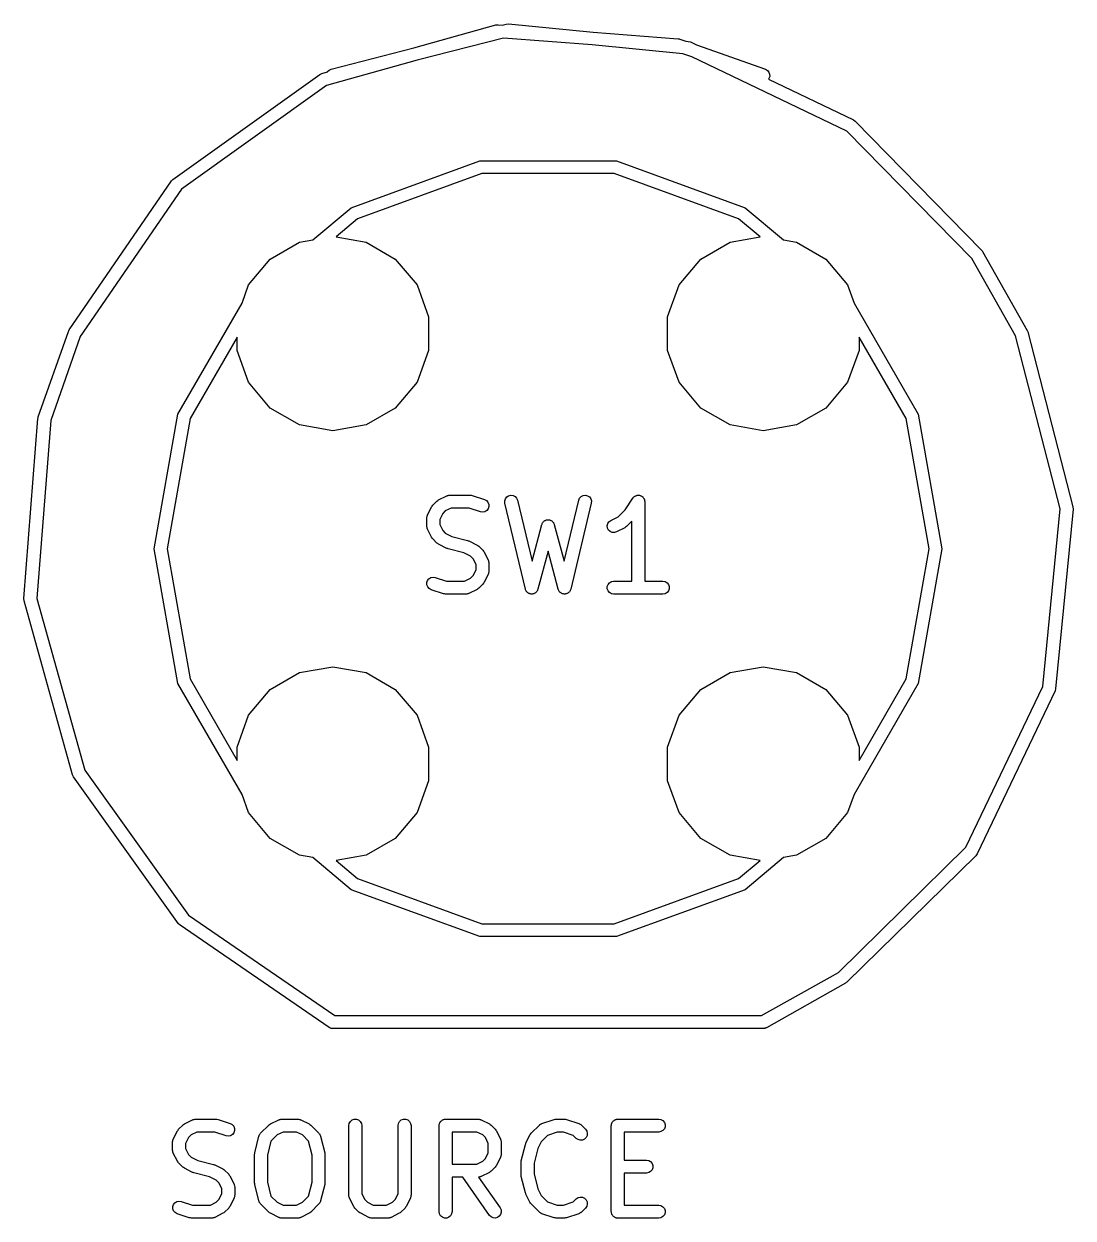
# Model space of a CAD drawing. Extents: x 59 to 126, y -132 to -24.
# Drawn here: x 61.91 to 74.1, y -65.78 to -51.9 of the extents above; entities that cross this region are included whole.
import ezdxf

# ---------------------------------------------------------------- set-up
doc = ezdxf.new("R2010")
doc.units = 0
doc.header["$MEASUREMENT"] = 0
doc.layers.add('BLACK', color=7, linetype='CONTINUOUS')

msp = doc.modelspace()

# ---------------------------------------------------------------- linework, layer by layer
at = {"layer": 'Black'}
for p, q in [((66.4406, -52.1803), (67.3949, -51.9146)), ((67.3949, -51.9146), (67.4209, -51.9121)), ((67.4209, -51.9121), (67.4677, -51.9157)), ((67.4677, -51.9157), (67.5132, -51.904)), ((67.5132, -51.904), (67.5391, -51.902)), ((67.5132, -51.904), (67.5132, -51.904)), ((67.5391, -51.902), (67.5391, -51.902)), ((67.5391, -51.902), (67.5391, -51.902)), ((67.5391, -51.902), (68.5251, -51.9979)), ((68.5251, -51.9979), (69.5128, -52.0747)), ((67.4809, -52.0672), (66.4795, -52.3252)), ((68.512, -52.1473), (67.4809, -52.0672)), ((69.5662, -52.2499), (68.512, -52.1473)), ((69.5128, -52.0747), (69.5223, -52.0771)), ((69.5223, -52.0771), (69.5319, -52.0787)), ((69.5319, -52.0787), (69.5989, -52.1024)), ((69.5989, -52.1024), (69.6275, -52.1051)), ((69.6275, -52.1051), (69.6526, -52.1121)), ((69.6526, -52.1121), (69.7259, -52.1472)), ((69.7259, -52.1472), (70.525, -52.4293)), ((65.4813, -52.4274), (66.4406, -52.1803)), ((69.6685, -52.286), (69.5662, -52.2499)), ((71.4689, -53.1469), (69.6685, -52.286)), ((66.4795, -52.3252), (65.4266, -52.6183)), ((65.439, -52.4564), (65.4576, -52.4381)), ((65.4576, -52.4381), (65.4813, -52.4274)), ((70.525, -52.4293), (70.5476, -52.4421)), ((70.5476, -52.4421), (70.5646, -52.4619)), ((63.6431, -53.7086), (65.3501, -52.4885)), ((65.3501, -52.4885), (65.3736, -52.4773)), ((65.3736, -52.4773), (65.4375, -52.4595)), ((65.4375, -52.4595), (65.439, -52.4564)), ((70.5653, -52.5369), (70.5584, -52.5453)), ((70.5584, -52.5453), (71.5455, -53.0173)), ((70.5646, -52.4619), (70.5737, -52.4863)), ((70.574, -52.5123), (70.5653, -52.5369)), ((70.5737, -52.4863), (70.574, -52.5123)), ((65.4266, -52.6183), (63.7411, -53.823)), ((71.5455, -53.0173), (71.5455, -53.0173)), ((71.5455, -53.0173), (71.5667, -53.0324)), ((71.5667, -53.0324), (73.0359, -54.5304)), ((72.9219, -54.6284), (71.4689, -53.1469)), ((65.7125, -54.0379), (67.2056, -53.4945)), ((67.2056, -53.4945), (68.7944, -53.4945)), ((68.7944, -53.4945), (70.2875, -54.0379)), ((67.2316, -53.6422), (65.7875, -54.1678)), ((68.7684, -53.6422), (67.2316, -53.6422)), ((70.2125, -54.1678), (68.7684, -53.6422)), ((62.4381, -55.4576), (63.6249, -53.7272)), ((63.7411, -53.823), (62.5674, -55.5343)), ((63.6249, -53.7272), (63.6431, -53.7086)), ((63.6431, -53.7086), (63.6431, -53.7086)), ((65.2669, -54.4118), (65.7125, -54.0379)), ((70.2875, -54.0379), (70.7331, -54.4118)), ((65.7875, -54.1678), (65.5378, -54.3774)), ((70.4622, -54.3774), (70.2125, -54.1678)), ((65.5378, -54.3774), (65.8862, -54.4388)), ((70.1138, -54.4388), (70.4622, -54.3774)), ((64.7741, -54.6349), (65.1138, -54.4388)), ((65.1138, -54.4388), (65.2669, -54.4118)), ((65.8862, -54.4388), (66.2259, -54.6349)), ((69.7741, -54.6349), (70.1138, -54.4388)), ((70.7331, -54.4118), (70.8862, -54.4388)), ((70.8862, -54.4388), (71.2259, -54.6349)), ((64.522, -54.9354), (64.7741, -54.6349)), ((66.2259, -54.6349), (66.478, -54.9354)), ((69.522, -54.9354), (69.7741, -54.6349)), ((71.2259, -54.6349), (71.478, -54.9354)), ((73.4298, -55.5283), (72.9219, -54.6284)), ((73.0359, -54.5304), (73.0414, -54.5385)), ((73.0414, -54.5385), (73.0476, -54.546)), ((73.0476, -54.546), (73.5653, -55.4631)), ((64.4455, -55.1457), (64.522, -54.9354)), ((66.478, -54.9354), (66.6121, -55.3039)), ((69.3879, -55.3039), (69.522, -54.9354)), ((71.478, -54.9354), (71.5545, -55.1457)), ((63.7009, -56.4353), (64.4455, -55.1457)), ((71.5545, -55.1457), (72.2991, -56.4353)), ((66.6121, -55.3039), (66.6121, -55.6961)), ((69.3879, -55.6961), (69.3879, -55.3039)), ((62.0787, -56.4681), (62.4293, -55.475)), ((62.4293, -55.475), (62.4341, -55.4665)), ((62.4341, -55.4665), (62.4381, -55.4576)), ((73.5653, -55.4631), (73.5686, -55.4724)), ((73.5686, -55.4724), (73.5726, -55.4813)), ((73.5726, -55.4813), (74.096, -57.5132)), ((62.5674, -55.5343), (62.2234, -56.5087)), ((64.3879, -55.5409), (63.8419, -56.4866)), ((64.3879, -55.6961), (64.3879, -55.5409)), ((71.6121, -55.5409), (71.6121, -55.6961)), ((72.1581, -56.4866), (71.6121, -55.5409)), ((73.9474, -57.5378), (73.4298, -55.5283)), ((64.522, -56.0646), (64.3879, -55.6961)), ((66.6121, -55.6961), (66.478, -56.0646)), ((69.522, -56.0646), (69.3879, -55.6961)), ((71.6121, -55.6961), (71.478, -56.0646)), ((64.7741, -56.3651), (64.522, -56.0646)), ((66.478, -56.0646), (66.2259, -56.3651)), ((69.7741, -56.3651), (69.522, -56.0646)), ((71.478, -56.0646), (71.2259, -56.3651)), ((62.0771, -56.4777), (62.0787, -56.4681)), ((63.425, -58), (63.7009, -56.4353)), ((65.1138, -56.5612), (64.7741, -56.3651)), ((66.2259, -56.3651), (65.8862, -56.5612)), ((70.1138, -56.5612), (69.7741, -56.3651)), ((71.2259, -56.3651), (70.8862, -56.5612)), ((72.2991, -56.4353), (72.575, -58)), ((61.9121, -58.5791), (62.0747, -56.4872)), ((62.2234, -56.5087), (62.0627, -58.5776)), ((62.0747, -56.4872), (62.0771, -56.4777)), ((63.8419, -56.4866), (63.575, -58)), ((65.5, -56.6293), (65.1138, -56.5612)), ((65.8862, -56.5612), (65.5, -56.6293)), ((70.5, -56.6293), (70.1138, -56.5612)), ((70.8862, -56.5612), (70.5, -56.6293)), ((72.425, -58), (72.1581, -56.4866)), ((66.7089, -57.447), (66.7187, -57.4401)), ((66.7187, -57.4401), (66.7284, -57.4329)), ((66.7284, -57.4329), (66.8236, -57.3853)), ((66.8236, -57.3853), (66.8277, -57.3841)), ((66.8277, -57.3841), (66.8315, -57.3819)), ((66.8315, -57.3819), (66.8401, -57.3804)), ((66.8401, -57.3804), (66.8486, -57.3779)), ((66.8486, -57.3779), (66.8529, -57.3781)), ((66.8529, -57.3781), (66.8571, -57.3774)), ((66.8571, -57.3774), (67.0952, -57.3774)), ((67.0952, -57.3774), (67.1071, -57.3795)), ((67.1071, -57.3795), (67.119, -57.3812)), ((67.119, -57.3812), (67.2618, -57.4288)), ((67.2618, -57.4288), (67.2847, -57.4413)), ((67.2847, -57.4413), (67.302, -57.4607)), ((67.4969, -57.4437), (67.5044, -57.4188)), ((67.4985, -57.4698), (67.4969, -57.4437)), ((67.5044, -57.4188), (67.5199, -57.3979)), ((67.5199, -57.3979), (67.5417, -57.3835)), ((67.5417, -57.3835), (67.567, -57.3775)), ((67.567, -57.3775), (67.5929, -57.3805)), ((67.5929, -57.3805), (67.6162, -57.3922)), ((67.6162, -57.3922), (67.634, -57.4111)), ((67.634, -57.4111), (67.6444, -57.435)), ((67.6444, -57.435), (67.8136, -58.1459)), ((68.1864, -58.1459), (68.3556, -57.435)), ((68.3556, -57.435), (68.366, -57.4111)), ((68.366, -57.4111), (68.3838, -57.3922)), ((68.3838, -57.3922), (68.4071, -57.3805)), ((68.4071, -57.3805), (68.433, -57.3775)), ((68.433, -57.3775), (68.4583, -57.3835)), ((68.4583, -57.3835), (68.4801, -57.3979)), ((68.4801, -57.3979), (68.4956, -57.4188)), ((68.4956, -57.4188), (68.5031, -57.4437)), ((68.5031, -57.4437), (68.5015, -57.4698)), ((68.8941, -57.5475), (68.9852, -57.4108)), ((68.9852, -57.4108), (68.9881, -57.4078)), ((68.9881, -57.4078), (68.9902, -57.4042)), ((68.9902, -57.4042), (68.997, -57.3984)), ((68.997, -57.3984), (69.0032, -57.3919)), ((69.0032, -57.3919), (69.0069, -57.3901)), ((69.0069, -57.3901), (69.0101, -57.3874)), ((69.0101, -57.3874), (69.0185, -57.3844)), ((69.0185, -57.3844), (69.0266, -57.3804)), ((69.0266, -57.3804), (69.0307, -57.3799)), ((69.0307, -57.3799), (69.0346, -57.3785)), ((69.0346, -57.3785), (69.0435, -57.3785)), ((69.0435, -57.3785), (69.0524, -57.3775)), ((69.0524, -57.3775), (69.0565, -57.3785)), ((69.0565, -57.3785), (69.0606, -57.3785)), ((69.0606, -57.3785), (69.0691, -57.3816)), ((69.0691, -57.3816), (69.0778, -57.3837)), ((69.0778, -57.3837), (69.0812, -57.386)), ((69.0812, -57.386), (69.0851, -57.3874)), ((69.0851, -57.3874), (69.092, -57.3932)), ((69.092, -57.3932), (69.0994, -57.3981)), ((69.0994, -57.3981), (69.1019, -57.4015)), ((69.1019, -57.4015), (69.1051, -57.4042)), ((69.1051, -57.4042), (69.1095, -57.4119)), ((69.1095, -57.4119), (69.1148, -57.4191)), ((69.1148, -57.4191), (69.116, -57.4231)), ((69.116, -57.4231), (69.1181, -57.4267)), ((69.1181, -57.4267), (69.1197, -57.4355)), ((69.1197, -57.4355), (69.1222, -57.4441)), ((69.1222, -57.4441), (69.1219, -57.4483)), ((66.5996, -57.6093), (66.6472, -57.5141)), ((66.6472, -57.5141), (66.6544, -57.5044)), ((66.6544, -57.5044), (66.6613, -57.4946)), ((66.6613, -57.4946), (66.7089, -57.447)), ((66.8063, -57.5616), (66.7759, -57.592)), ((66.8748, -57.5274), (66.8063, -57.5616)), ((67.0831, -57.5274), (66.8748, -57.5274)), ((67.2144, -57.5712), (67.0831, -57.5274)), ((67.2401, -57.575), (67.2144, -57.5712)), ((67.2657, -57.5697), (67.2401, -57.575)), ((67.2879, -57.5561), (67.2657, -57.5697)), ((67.304, -57.5357), (67.2879, -57.5561)), ((67.302, -57.4607), (67.3116, -57.485)), ((67.3123, -57.511), (67.304, -57.5357)), ((67.3116, -57.485), (67.3123, -57.511)), ((67.7366, -58.4698), (67.4985, -57.4698)), ((68.5015, -57.4698), (68.2634, -58.4698)), ((68.8127, -57.6288), (68.8941, -57.5475)), ((69.1219, -57.4483), (69.1226, -57.4524)), ((69.1226, -57.4524), (69.1226, -58.3774)), ((73.7468, -59.5998), (73.9474, -57.5378)), ((74.098, -57.5391), (73.8949, -59.6275)), ((74.096, -57.5132), (74.098, -57.5391)), ((66.5917, -57.6429), (66.5924, -57.6386)), ((66.5917, -57.7381), (66.5917, -57.6429)), ((66.5922, -57.6343), (66.5947, -57.6259)), ((66.5924, -57.6386), (66.5922, -57.6343)), ((66.5947, -57.6259), (66.5962, -57.6172)), ((66.5962, -57.6172), (66.5984, -57.6135)), ((66.5984, -57.6135), (66.5996, -57.6093)), ((66.7759, -57.592), (66.7417, -57.6606)), ((66.7417, -57.6606), (66.7417, -57.7204)), ((66.7417, -57.7204), (66.7759, -57.7889)), ((67.8136, -58.1459), (67.9275, -57.7188)), ((67.9275, -57.7188), (67.9303, -57.7127)), ((67.9303, -57.7127), (67.9321, -57.7063)), ((67.9321, -57.7063), (67.9358, -57.701)), ((67.9358, -57.701), (67.9385, -57.6951)), ((67.9385, -57.6951), (67.9432, -57.6904)), ((67.9432, -57.6904), (67.947, -57.685)), ((67.947, -57.685), (67.9523, -57.6813)), ((67.9523, -57.6813), (67.9569, -57.6767)), ((67.9569, -57.6767), (67.9629, -57.6739)), ((67.9629, -57.6739), (67.9684, -57.6701)), ((67.9684, -57.6701), (67.9746, -57.6684)), ((67.9746, -57.6684), (67.9805, -57.6657)), ((67.9805, -57.6657), (67.9871, -57.6651)), ((67.9871, -57.6651), (67.9936, -57.6634)), ((67.9936, -57.6634), (68, -57.6639)), ((68, -57.6639), (68.0064, -57.6634)), ((68.0064, -57.6634), (68.0129, -57.6651)), ((68.0129, -57.6651), (68.0195, -57.6657)), ((68.0195, -57.6657), (68.0254, -57.6684)), ((68.0254, -57.6684), (68.0316, -57.6701)), ((68.0316, -57.6701), (68.0371, -57.6739)), ((68.0371, -57.6739), (68.0431, -57.6767)), ((68.0431, -57.6767), (68.0477, -57.6813)), ((68.0477, -57.6813), (68.053, -57.685)), ((68.053, -57.685), (68.0568, -57.6904)), ((68.0568, -57.6904), (68.0615, -57.6951)), ((68.0615, -57.6951), (68.0642, -57.701)), ((68.0642, -57.701), (68.0679, -57.7063)), ((68.0679, -57.7063), (68.0697, -57.7127)), ((68.0697, -57.7127), (68.0725, -57.7188)), ((68.0725, -57.7188), (68.1864, -58.1459)), ((68.687, -57.7336), (68.6931, -57.7083)), ((68.6931, -57.7083), (68.7074, -57.6865)), ((68.7074, -57.6865), (68.7284, -57.671)), ((68.7284, -57.671), (68.8127, -57.6288)), ((68.9726, -57.6811), (68.9102, -57.7435)), ((68.9726, -58.3774), (68.9726, -57.6811)), ((66.5924, -57.7424), (66.5917, -57.7381)), ((66.5922, -57.7467), (66.5924, -57.7424)), ((66.5947, -57.7551), (66.5922, -57.7467)), ((66.5962, -57.7637), (66.5947, -57.7551)), ((66.5984, -57.7675), (66.5962, -57.7637)), ((66.5996, -57.7716), (66.5984, -57.7675)), ((66.6472, -57.8669), (66.5996, -57.7716)), ((66.7759, -57.7889), (66.8063, -57.8193)), ((66.8063, -57.8193), (66.8833, -57.8578)), ((66.8833, -57.8578), (67.0658, -57.9034)), ((68.69, -57.7595), (68.687, -57.7336)), ((68.7017, -57.7828), (68.69, -57.7595)), ((68.7206, -57.8007), (68.7017, -57.7828)), ((68.7445, -57.811), (68.7206, -57.8007)), ((68.7705, -57.8126), (68.7445, -57.811)), ((68.7954, -57.8052), (68.7705, -57.8126)), ((68.8907, -57.7576), (68.7954, -57.8052)), ((68.9003, -57.7504), (68.8907, -57.7576)), ((68.9102, -57.7435), (68.9003, -57.7504)), ((66.6544, -57.8765), (66.6472, -57.8669)), ((66.6613, -57.8864), (66.6544, -57.8765)), ((66.7089, -57.934), (66.6613, -57.8864)), ((66.7187, -57.9409), (66.7089, -57.934)), ((66.7284, -57.948), (66.7187, -57.9409)), ((66.8236, -57.9957), (66.7284, -57.948)), ((66.8315, -57.998), (66.8236, -57.9957)), ((66.839, -58.0013), (66.8315, -57.998)), ((67.0658, -57.9034), (67.0733, -57.9068)), ((67.0733, -57.9068), (67.0812, -57.9091)), ((67.0812, -57.9091), (67.1764, -57.9567)), ((67.1764, -57.9567), (67.1861, -57.9639)), ((67.1861, -57.9639), (67.1959, -57.9708)), ((67.1959, -57.9708), (67.2435, -58.0184)), ((63.7009, -59.5647), (63.425, -58)), ((63.575, -58), (63.8419, -59.5134)), ((67.0214, -58.047), (66.839, -58.0013)), ((67.0984, -58.0854), (67.0214, -58.047)), ((67.1288, -58.1159), (67.0984, -58.0854)), ((67.1631, -58.1844), (67.1288, -58.1159)), ((67.2435, -58.0184), (67.2504, -58.0282)), ((67.2504, -58.0282), (67.2576, -58.0379)), ((67.2576, -58.0379), (67.3052, -58.1331)), ((67.3052, -58.1331), (67.3064, -58.1373)), ((67.3064, -58.1373), (67.3086, -58.141)), ((68, -58.0292), (67.882, -58.4717)), ((68.118, -58.4717), (68, -58.0292)), ((72.1581, -59.5134), (72.425, -58)), ((72.575, -58), (72.2991, -59.5647)), ((67.1288, -58.3127), (67.1631, -58.2442)), ((67.1631, -58.2442), (67.1631, -58.1844)), ((67.3086, -58.141), (67.3101, -58.1497)), ((67.3101, -58.1497), (67.3126, -58.1581)), ((67.3126, -58.2705), (67.3101, -58.2789)), ((67.3126, -58.1581), (67.3123, -58.1624)), ((67.3123, -58.1624), (67.3131, -58.1667)), ((67.3131, -58.2619), (67.3123, -58.2662)), ((67.3123, -58.2662), (67.3126, -58.2705)), ((67.3131, -58.1667), (67.3131, -58.2619)), ((66.5925, -58.3938), (66.6007, -58.369)), ((66.5932, -58.4198), (66.5925, -58.3938)), ((66.6007, -58.369), (66.6169, -58.3486)), ((66.6169, -58.3486), (66.6391, -58.335)), ((66.6391, -58.335), (66.6646, -58.3298)), ((66.6646, -58.3298), (66.6904, -58.3336)), ((66.6904, -58.3336), (66.8217, -58.3774)), ((66.8217, -58.3774), (67.0299, -58.3774)), ((67.0299, -58.3774), (67.0984, -58.3431)), ((67.0984, -58.3431), (67.1288, -58.3127)), ((67.2435, -58.4102), (67.1959, -58.4578)), ((67.2504, -58.4003), (67.2435, -58.4102)), ((67.2576, -58.3907), (67.2504, -58.4003)), ((67.3052, -58.2954), (67.2576, -58.3907)), ((67.3064, -58.2913), (67.3052, -58.2954)), ((67.3086, -58.2876), (67.3064, -58.2913)), ((67.3101, -58.2789), (67.3086, -58.2876)), ((68.688, -58.4394), (68.697, -58.4149)), ((68.697, -58.4149), (68.7137, -58.3949)), ((68.7137, -58.3949), (68.7363, -58.3819)), ((68.7363, -58.3819), (68.7619, -58.3774)), ((68.7619, -58.3774), (68.9726, -58.3774)), ((69.1226, -58.3774), (69.3333, -58.3774)), ((69.3333, -58.3774), (69.359, -58.3819)), ((69.359, -58.3819), (69.3815, -58.3949)), ((69.3815, -58.3949), (69.3983, -58.4149)), ((69.3983, -58.4149), (69.4072, -58.4394)), ((66.6028, -58.444), (66.5932, -58.4198)), ((66.62, -58.4635), (66.6028, -58.444)), ((66.6429, -58.4759), (66.62, -58.4635)), ((66.7858, -58.5235), (66.6429, -58.4759)), ((66.7977, -58.5253), (66.7858, -58.5235)), ((66.8095, -58.5274), (66.7977, -58.5253)), ((67.0476, -58.5274), (66.8095, -58.5274)), ((67.0519, -58.5266), (67.0476, -58.5274)), ((67.0562, -58.5269), (67.0519, -58.5266)), ((67.0646, -58.5244), (67.0562, -58.5269)), ((67.0733, -58.5229), (67.0646, -58.5244)), ((67.077, -58.5207), (67.0733, -58.5229)), ((67.0812, -58.5195), (67.077, -58.5207)), ((67.1764, -58.4718), (67.0812, -58.5195)), ((67.1861, -58.4647), (67.1764, -58.4718)), ((67.1959, -58.4578), (67.1861, -58.4647)), ((67.7396, -58.4768), (67.7366, -58.4698)), ((67.7416, -58.4842), (67.7396, -58.4768)), ((67.7447, -58.4886), (67.7416, -58.4842)), ((67.7469, -58.4937), (67.7447, -58.4886)), ((67.7522, -58.4992), (67.7469, -58.4937)), ((67.7566, -58.5055), (67.7522, -58.4992)), ((67.761, -58.5086), (67.7566, -58.5055)), ((67.7648, -58.5126), (67.761, -58.5086)), ((67.7716, -58.516), (67.7648, -58.5126)), ((67.7779, -58.5204), (67.7716, -58.516)), ((67.7832, -58.5218), (67.7779, -58.5204)), ((67.7881, -58.5243), (67.7832, -58.5218)), ((67.7957, -58.5251), (67.7881, -58.5243)), ((67.8031, -58.5271), (67.7957, -58.5251)), ((67.8085, -58.5266), (67.8031, -58.5271)), ((67.814, -58.5272), (67.8085, -58.5266)), ((67.8214, -58.5255), (67.814, -58.5272)), ((67.829, -58.5248), (67.8214, -58.5255)), ((67.834, -58.5225), (67.829, -58.5248)), ((67.8393, -58.5212), (67.834, -58.5225)), ((67.8457, -58.517), (67.8393, -58.5212)), ((67.8526, -58.5138), (67.8457, -58.517)), ((67.8565, -58.5099), (67.8526, -58.5138)), ((67.861, -58.5069), (67.8565, -58.5099)), ((67.8656, -58.5007), (67.861, -58.5069)), ((67.871, -58.4953), (67.8656, -58.5007)), ((67.8733, -58.4904), (67.871, -58.4953)), ((67.8766, -58.486), (67.8733, -58.4904)), ((67.8788, -58.4786), (67.8766, -58.486)), ((67.882, -58.4717), (67.8788, -58.4786)), ((68.1212, -58.4786), (68.118, -58.4717)), ((68.1234, -58.486), (68.1212, -58.4786)), ((68.1267, -58.4904), (68.1234, -58.486)), ((68.129, -58.4953), (68.1267, -58.4904)), ((68.1344, -58.5007), (68.129, -58.4953)), ((68.139, -58.5069), (68.1344, -58.5007)), ((68.1435, -58.5099), (68.139, -58.5069)), ((68.1474, -58.5138), (68.1435, -58.5099)), ((68.1543, -58.517), (68.1474, -58.5138)), ((68.1607, -58.5212), (68.1543, -58.517)), ((68.166, -58.5225), (68.1607, -58.5212)), ((68.171, -58.5248), (68.166, -58.5225)), ((68.1786, -58.5255), (68.171, -58.5248)), ((68.186, -58.5272), (68.1786, -58.5255)), ((68.1915, -58.5266), (68.186, -58.5272)), ((68.1969, -58.5271), (68.1915, -58.5266)), ((68.2043, -58.5251), (68.1969, -58.5271)), ((68.2119, -58.5243), (68.2043, -58.5251)), ((68.2168, -58.5218), (68.2119, -58.5243)), ((68.2221, -58.5204), (68.2168, -58.5218)), ((68.2284, -58.516), (68.2221, -58.5204)), ((68.2352, -58.5126), (68.2284, -58.516)), ((68.239, -58.5086), (68.2352, -58.5126)), ((68.2434, -58.5055), (68.239, -58.5086)), ((68.2478, -58.4992), (68.2434, -58.5055)), ((68.2531, -58.4937), (68.2478, -58.4992)), ((68.2553, -58.4886), (68.2531, -58.4937)), ((68.2584, -58.4842), (68.2553, -58.4886)), ((68.2604, -58.4768), (68.2584, -58.4842)), ((68.2634, -58.4698), (68.2604, -58.4768)), ((68.688, -58.4654), (68.688, -58.4394)), ((68.697, -58.4899), (68.688, -58.4654)), ((68.7137, -58.5098), (68.697, -58.4899)), ((68.7363, -58.5229), (68.7137, -58.5098)), ((68.7619, -58.5274), (68.7363, -58.5229)), ((69.3333, -58.5274), (68.7619, -58.5274)), ((69.359, -58.5229), (69.3333, -58.5274)), ((69.3815, -58.5098), (69.359, -58.5229)), ((69.3983, -58.4899), (69.3815, -58.5098)), ((69.4072, -58.4654), (69.3983, -58.4899)), ((69.4072, -58.4394), (69.4072, -58.4654)), ((61.9146, -58.605), (61.9121, -58.5791)), ((62.4773, -60.6264), (61.9146, -58.605)), ((62.0627, -58.5776), (62.6183, -60.5734)), ((65.1138, -59.4388), (65.5, -59.3707)), ((65.5, -59.3707), (65.8862, -59.4388)), ((70.1138, -59.4388), (70.5, -59.3707)), ((70.5, -59.3707), (70.8862, -59.4388)), ((63.8419, -59.5134), (64.3879, -60.4591)), ((64.7741, -59.6349), (65.1138, -59.4388)), ((65.8862, -59.4388), (66.2259, -59.6349)), ((69.7741, -59.6349), (70.1138, -59.4388)), ((70.8862, -59.4388), (71.2259, -59.6349)), ((71.6121, -60.4591), (72.1581, -59.5134)), ((64.4455, -60.8543), (63.7009, -59.5647)), ((64.522, -59.9354), (64.7741, -59.6349)), ((66.2259, -59.6349), (66.478, -59.9354)), ((69.522, -59.9354), (69.7741, -59.6349)), ((71.2259, -59.6349), (71.478, -59.9354)), ((72.2991, -59.5647), (71.5545, -60.8543)), ((72.8531, -61.4689), (73.7468, -59.5998)), ((73.8879, -59.6526), (72.9827, -61.5455)), ((73.8949, -59.6275), (73.8879, -59.6526)), ((64.3879, -60.3039), (64.522, -59.9354)), ((66.478, -59.9354), (66.6121, -60.3039)), ((69.3879, -60.3039), (69.522, -59.9354)), ((71.478, -59.9354), (71.6121, -60.3039)), ((64.3879, -60.4591), (64.3879, -60.3039)), ((66.6121, -60.3039), (66.6121, -60.6961)), ((69.3879, -60.6961), (69.3879, -60.3039)), ((71.6121, -60.3039), (71.6121, -60.4591)), ((62.4885, -60.6499), (62.4773, -60.6264)), ((62.6183, -60.5734), (63.823, -62.2589)), ((63.7086, -62.3569), (62.4885, -60.6499)), ((62.4885, -60.6499), (62.4885, -60.6499)), ((66.6121, -60.6961), (66.478, -61.0646)), ((69.522, -61.0646), (69.3879, -60.6961)), ((64.522, -61.0646), (64.4455, -60.8543)), ((71.5545, -60.8543), (71.478, -61.0646)), ((64.7741, -61.3651), (64.522, -61.0646)), ((66.478, -61.0646), (66.2259, -61.3651)), ((69.7741, -61.3651), (69.522, -61.0646)), ((71.478, -61.0646), (71.2259, -61.3651)), ((65.1138, -61.5612), (64.7741, -61.3651)), ((66.2259, -61.3651), (65.8862, -61.5612)), ((70.1138, -61.5612), (69.7741, -61.3651)), ((71.2259, -61.3651), (70.8862, -61.5612)), ((65.2669, -61.5882), (65.1138, -61.5612)), ((65.7125, -61.9621), (65.2669, -61.5882)), ((65.8862, -61.5612), (65.5378, -61.6226)), ((70.4622, -61.6226), (70.1138, -61.5612)), ((70.7331, -61.5882), (70.2875, -61.9621)), ((70.8862, -61.5612), (70.7331, -61.5882)), ((71.3716, -62.9219), (72.8531, -61.4689)), ((72.9676, -61.5667), (71.4696, -63.0359)), ((72.9827, -61.5455), (72.9676, -61.5667)), ((72.9676, -61.5667), (72.9676, -61.5667)), ((72.9827, -61.5455), (72.9827, -61.5455)), ((72.9827, -61.5455), (72.9827, -61.5455)), ((65.5378, -61.6226), (65.7875, -61.8322)), ((70.2125, -61.8322), (70.4622, -61.6226)), ((65.7875, -61.8322), (67.2316, -62.3578)), ((68.7684, -62.3578), (70.2125, -61.8322)), ((67.2056, -62.5055), (65.7125, -61.9621)), ((70.2875, -61.9621), (68.7944, -62.5055)), ((63.823, -62.2589), (65.5232, -63.425)), ((63.7272, -62.3751), (63.7086, -62.3569)), ((65.4576, -63.5619), (63.7272, -62.3751)), ((67.2316, -62.3578), (68.7684, -62.3578)), ((68.7944, -62.5055), (67.2056, -62.5055)), ((70.4803, -63.425), (71.3716, -62.9219)), ((71.454, -63.0476), (70.5369, -63.5653)), ((71.4615, -63.0414), (71.454, -63.0476)), ((71.4696, -63.0359), (71.4615, -63.0414)), ((65.5232, -63.425), (70.4803, -63.425)), ((65.4662, -63.5658), (65.4576, -63.5619)), ((65.4743, -63.5705), (65.4662, -63.5658)), ((65.478, -63.5711), (65.4743, -63.5705)), ((65.4813, -63.5726), (65.478, -63.5711)), ((65.4907, -63.5734), (65.4813, -63.5726)), ((65.5, -63.575), (65.4907, -63.5734)), ((70.5, -63.575), (65.5, -63.575)), ((70.5061, -63.5739), (70.5, -63.575)), ((70.5123, -63.574), (70.5061, -63.5739)), ((70.5188, -63.5717), (70.5123, -63.574)), ((70.5257, -63.5705), (70.5188, -63.5717)), ((70.531, -63.5674), (70.5257, -63.5705)), ((70.5369, -63.5653), (70.531, -63.5674)), ((63.776, -64.6829), (63.8712, -64.6353)), ((63.8712, -64.6353), (63.8754, -64.6341)), ((63.8754, -64.6341), (63.8791, -64.6319)), ((63.8791, -64.6319), (63.8878, -64.6304)), ((63.8878, -64.6304), (63.8962, -64.6279)), ((63.8962, -64.6279), (63.9005, -64.6281)), ((63.9005, -64.6281), (63.9048, -64.6274)), ((63.9048, -64.6274), (64.1429, -64.6274)), ((64.1429, -64.6274), (64.1547, -64.6295)), ((64.1547, -64.6295), (64.1666, -64.6312)), ((64.1666, -64.6312), (64.3094, -64.6788)), ((64.776, -64.6829), (64.8712, -64.6353)), ((64.8712, -64.6353), (64.8754, -64.6341)), ((64.8754, -64.6341), (64.8791, -64.6319)), ((64.8791, -64.6319), (64.8878, -64.6304)), ((64.8878, -64.6304), (64.8962, -64.6279)), ((64.8962, -64.6279), (64.9005, -64.6281)), ((64.9005, -64.6281), (64.9048, -64.6274)), ((64.9048, -64.6274), (65.0952, -64.6274)), ((65.0952, -64.6274), (65.0995, -64.6281)), ((65.0995, -64.6281), (65.1038, -64.6279)), ((65.1038, -64.6279), (65.1122, -64.6304)), ((65.1122, -64.6304), (65.1209, -64.6319)), ((65.1209, -64.6319), (65.1246, -64.6341)), ((65.1246, -64.6341), (65.1288, -64.6353)), ((65.1288, -64.6353), (65.224, -64.6829)), ((65.6914, -64.6767), (65.7045, -64.6542)), ((65.7045, -64.6542), (65.7244, -64.6374)), ((65.7244, -64.6374), (65.7489, -64.6285)), ((65.7489, -64.6285), (65.7749, -64.6285)), ((65.7749, -64.6285), (65.7994, -64.6374)), ((65.7994, -64.6374), (65.8194, -64.6542)), ((65.8194, -64.6542), (65.8324, -64.6767)), ((66.2629, -64.6767), (66.2759, -64.6542)), ((66.2759, -64.6542), (66.2958, -64.6374)), ((66.2958, -64.6374), (66.3203, -64.6285)), ((66.3203, -64.6285), (66.3464, -64.6285)), ((66.3464, -64.6285), (66.3708, -64.6374)), ((66.3708, -64.6374), (66.3908, -64.6542)), ((66.3908, -64.6542), (66.4038, -64.6767)), ((66.7488, -64.6599), (66.7521, -64.6542)), ((66.7521, -64.6542), (66.7571, -64.65)), ((66.7571, -64.65), (66.7613, -64.6449)), ((66.7613, -64.6449), (66.767, -64.6416)), ((66.767, -64.6416), (66.772, -64.6374)), ((66.772, -64.6374), (66.7782, -64.6352)), ((66.7782, -64.6352), (66.7839, -64.6319)), ((66.7839, -64.6319), (66.7903, -64.6308)), ((66.7903, -64.6308), (66.7965, -64.6285)), ((66.7965, -64.6285), (66.8031, -64.6285)), ((66.8031, -64.6285), (66.8095, -64.6274)), ((66.8095, -64.6274), (67.1905, -64.6274)), ((67.1905, -64.6274), (67.1947, -64.6281)), ((67.1947, -64.6281), (67.1991, -64.6279)), ((67.1991, -64.6279), (67.2075, -64.6304)), ((67.2075, -64.6304), (67.2161, -64.6319)), ((67.2161, -64.6319), (67.2199, -64.6341)), ((67.2199, -64.6341), (67.224, -64.6353)), ((67.224, -64.6353), (67.3193, -64.6829)), ((67.9287, -64.6788), (68.0715, -64.6312)), ((68.0715, -64.6312), (68.0834, -64.6295)), ((68.0834, -64.6295), (68.0952, -64.6274)), ((68.0952, -64.6274), (68.1905, -64.6274)), ((68.1905, -64.6274), (68.2023, -64.6295)), ((68.2023, -64.6295), (68.2142, -64.6312)), ((68.2142, -64.6312), (68.3571, -64.6788)), ((68.7488, -64.6599), (68.7521, -64.6542)), ((68.7521, -64.6542), (68.7571, -64.65)), ((68.7571, -64.65), (68.7613, -64.6449)), ((68.7613, -64.6449), (68.767, -64.6416)), ((68.767, -64.6416), (68.772, -64.6374)), ((68.772, -64.6374), (68.7782, -64.6352)), ((68.7782, -64.6352), (68.7839, -64.6319)), ((68.7839, -64.6319), (68.7903, -64.6308)), ((68.7903, -64.6308), (68.7965, -64.6285)), ((68.7965, -64.6285), (68.8031, -64.6285)), ((68.8031, -64.6285), (68.8095, -64.6274)), ((68.8095, -64.6274), (69.2857, -64.6274)), ((69.2857, -64.6274), (69.3114, -64.6319)), ((69.3114, -64.6319), (69.3339, -64.6449)), ((69.3339, -64.6449), (69.3507, -64.6649)), ((63.6472, -64.8593), (63.6948, -64.7641)), ((63.6948, -64.7641), (63.702, -64.7544)), ((63.702, -64.7544), (63.7089, -64.7446)), ((63.7089, -64.7446), (63.7565, -64.697)), ((63.7565, -64.697), (63.7663, -64.6901)), ((63.7663, -64.6901), (63.776, -64.6829)), ((63.9225, -64.7774), (63.854, -64.8116)), ((64.1307, -64.7774), (63.9225, -64.7774)), ((64.262, -64.8212), (64.1307, -64.7774)), ((64.3094, -64.6788), (64.3323, -64.6913)), ((64.3323, -64.6913), (64.3496, -64.7107)), ((64.3517, -64.7857), (64.3355, -64.8061)), ((64.3496, -64.7107), (64.3592, -64.735)), ((64.3599, -64.761), (64.3517, -64.7857)), ((64.3592, -64.735), (64.3599, -64.761)), ((64.6521, -64.8033), (64.6571, -64.7981)), ((64.6571, -64.7981), (64.6613, -64.7922)), ((64.6613, -64.7922), (64.7565, -64.697)), ((64.7565, -64.697), (64.7663, -64.6901)), ((64.7663, -64.6901), (64.776, -64.6829)), ((64.9225, -64.7774), (64.854, -64.8116)), ((65.0775, -64.7774), (64.9225, -64.7774)), ((65.1461, -64.8116), (65.0775, -64.7774)), ((65.224, -64.6829), (65.2337, -64.6901)), ((65.2337, -64.6901), (65.2435, -64.697)), ((65.2435, -64.697), (65.3387, -64.7922)), ((65.3387, -64.7922), (65.3429, -64.7981)), ((65.3429, -64.7981), (65.3479, -64.8033)), ((65.6869, -64.7024), (65.6914, -64.6767)), ((65.6869, -65.5119), (65.6869, -64.7024)), ((65.8324, -64.6767), (65.8369, -64.7024)), ((65.8369, -64.7024), (65.8369, -65.4942)), ((66.2583, -64.7024), (66.2629, -64.6767)), ((66.2583, -65.4942), (66.2583, -64.7024)), ((66.4038, -64.6767), (66.4083, -64.7024)), ((66.4083, -64.7024), (66.4083, -65.5119)), ((66.7345, -64.7024), (66.7357, -64.6959)), ((66.7345, -65.7024), (66.7345, -64.7024)), ((66.7357, -64.6894), (66.7379, -64.6832)), ((66.7357, -64.6959), (66.7357, -64.6894)), ((66.7379, -64.6832), (66.739, -64.6767)), ((66.739, -64.6767), (66.7423, -64.671)), ((66.7423, -64.671), (66.7446, -64.6649)), ((66.7446, -64.6649), (66.7488, -64.6599)), ((66.8845, -64.7774), (66.8845, -65.1512)), ((67.1728, -64.7774), (66.8845, -64.7774)), ((67.2413, -64.8116), (67.1728, -64.7774)), ((67.3193, -64.6829), (67.3289, -64.6901)), ((67.3289, -64.6901), (67.3387, -64.697)), ((67.3387, -64.697), (67.3864, -64.7446)), ((67.3864, -64.7446), (67.3933, -64.7544)), ((67.3933, -64.7544), (67.4004, -64.7641)), ((67.4004, -64.7641), (67.448, -64.8593)), ((67.7972, -64.802), (67.8041, -64.7922)), ((67.8041, -64.7922), (67.8993, -64.697)), ((67.8993, -64.697), (67.9029, -64.6945)), ((67.9029, -64.6945), (67.9058, -64.6913)), ((67.9058, -64.6913), (67.9135, -64.6871)), ((67.9135, -64.6871), (67.9207, -64.682)), ((67.9207, -64.682), (67.9249, -64.6809)), ((67.9249, -64.6809), (67.9287, -64.6788)), ((68.1074, -64.7774), (67.9929, -64.8156)), ((68.1783, -64.7774), (68.1074, -64.7774)), ((68.2928, -64.8156), (68.1783, -64.7774)), ((68.3571, -64.6788), (68.3609, -64.6809)), ((68.3609, -64.6809), (68.365, -64.682)), ((68.365, -64.682), (68.3722, -64.6871)), ((68.3722, -64.6871), (68.38, -64.6913)), ((68.38, -64.6913), (68.3828, -64.6945)), ((68.3828, -64.6945), (68.3864, -64.697)), ((68.3864, -64.697), (68.434, -64.7446)), ((68.434, -64.7446), (68.4489, -64.7659)), ((68.4489, -64.7659), (68.4557, -64.7911)), ((68.4557, -64.7911), (68.4534, -64.817)), ((68.7345, -64.7024), (68.7357, -64.6959)), ((68.7345, -65.7024), (68.7345, -64.7024)), ((68.7357, -64.6894), (68.7379, -64.6832)), ((68.7357, -64.6959), (68.7357, -64.6894)), ((68.7379, -64.6832), (68.739, -64.6767)), ((68.739, -64.6767), (68.7423, -64.671)), ((68.7423, -64.671), (68.7446, -64.6649)), ((68.7446, -64.6649), (68.7488, -64.6599)), ((69.2857, -64.7774), (68.8845, -64.7774)), ((68.8845, -64.7774), (68.8845, -65.1036)), ((69.3114, -64.7729), (69.2857, -64.7774)), ((69.3339, -64.7598), (69.3114, -64.7729)), ((69.3507, -64.7399), (69.3339, -64.7598)), ((69.3507, -64.6649), (69.3596, -64.6894)), ((69.3596, -64.7154), (69.3507, -64.7399)), ((69.3596, -64.6894), (69.3596, -64.7154)), ((63.6393, -64.8929), (63.64, -64.8886)), ((63.6393, -64.9881), (63.6393, -64.8929)), ((63.6398, -64.8843), (63.6423, -64.8759)), ((63.64, -64.8886), (63.6398, -64.8843)), ((63.6423, -64.8759), (63.6438, -64.8672)), ((63.6438, -64.8672), (63.646, -64.8635)), ((63.646, -64.8635), (63.6472, -64.8593)), ((63.8235, -64.842), (63.7893, -64.9106)), ((63.7893, -64.9106), (63.7893, -64.9704)), ((63.854, -64.8116), (63.8235, -64.842)), ((64.2878, -64.825), (64.262, -64.8212)), ((64.3133, -64.8197), (64.2878, -64.825)), ((64.3355, -64.8061), (64.3133, -64.8197)), ((64.5939, -65.0175), (64.6415, -64.827)), ((64.6415, -64.827), (64.6445, -64.8205)), ((64.6445, -64.8205), (64.6463, -64.8135)), ((64.6463, -64.8135), (64.6497, -64.8087)), ((64.6497, -64.8087), (64.6521, -64.8033)), ((64.782, -64.8836), (64.7417, -65.0449)), ((64.854, -64.8116), (64.782, -64.8836)), ((65.218, -64.8836), (65.1461, -64.8116)), ((65.2583, -65.0449), (65.218, -64.8836)), ((65.3479, -64.8033), (65.3503, -64.8087)), ((65.3503, -64.8087), (65.3537, -64.8135)), ((65.3537, -64.8135), (65.3555, -64.8205)), ((65.3555, -64.8205), (65.3585, -64.827)), ((65.3585, -64.827), (65.4061, -65.0175)), ((67.2717, -64.842), (67.2413, -64.8116)), ((67.306, -64.9106), (67.2717, -64.842)), ((67.306, -65.018), (67.306, -64.9106)), ((67.448, -64.8593), (67.4493, -64.8635)), ((67.4493, -64.8635), (67.4514, -64.8672)), ((67.4514, -64.8672), (67.453, -64.8759)), ((67.453, -64.8759), (67.4555, -64.8843)), ((67.4555, -64.8843), (67.4552, -64.8886)), ((67.4552, -64.8886), (67.456, -64.8929)), ((67.456, -64.8929), (67.456, -65.0357)), ((67.6891, -65.1128), (67.7368, -64.9223)), ((67.7368, -64.9223), (67.7401, -64.9148)), ((67.7401, -64.9148), (67.7424, -64.9069)), ((67.7424, -64.9069), (67.7901, -64.8117)), ((67.7901, -64.8117), (67.7972, -64.802)), ((67.9188, -64.8897), (67.8803, -64.9667)), ((67.9929, -64.8156), (67.9188, -64.8897)), ((68.3279, -64.8507), (68.2928, -64.8156)), ((68.3493, -64.8656), (68.3279, -64.8507)), ((68.3744, -64.8723), (68.3493, -64.8656)), ((68.4004, -64.8701), (68.3744, -64.8723)), ((68.424, -64.8591), (68.4004, -64.8701)), ((68.4424, -64.8406), (68.424, -64.8591)), ((68.4534, -64.817), (68.4424, -64.8406)), ((63.64, -64.9924), (63.6393, -64.9881)), ((63.6398, -64.9967), (63.64, -64.9924)), ((63.6423, -65.0051), (63.6398, -64.9967)), ((63.6438, -65.0137), (63.6423, -65.0051)), ((63.646, -65.0175), (63.6438, -65.0137)), ((63.6472, -65.0216), (63.646, -65.0175)), ((63.6948, -65.1169), (63.6472, -65.0216)), ((63.7893, -64.9704), (63.8235, -65.0389)), ((63.8235, -65.0389), (63.854, -65.0693)), ((63.854, -65.0693), (63.9309, -65.1078)), ((64.5917, -65.0357), (64.5933, -65.0267)), ((64.5917, -65.369), (64.5917, -65.0357)), ((64.5933, -65.0267), (64.5939, -65.0175)), ((64.7417, -65.0449), (64.7417, -65.3598)), ((65.2583, -65.3598), (65.2583, -65.0449)), ((65.4061, -65.0175), (65.4067, -65.0267)), ((65.4067, -65.0267), (65.4083, -65.0357)), ((65.4083, -65.0357), (65.4083, -65.369)), ((67.2717, -65.0865), (67.306, -65.018)), ((67.448, -65.0693), (67.4004, -65.1645)), ((67.4493, -65.0651), (67.448, -65.0693)), ((67.4514, -65.0614), (67.4493, -65.0651)), ((67.453, -65.0527), (67.4514, -65.0614)), ((67.4555, -65.0443), (67.453, -65.0527)), ((67.456, -65.0357), (67.4552, -65.04)), ((67.4552, -65.04), (67.4555, -65.0443)), ((67.8803, -64.9667), (67.8369, -65.1402)), ((63.702, -65.1265), (63.6948, -65.1169)), ((63.7089, -65.1364), (63.702, -65.1265)), ((63.7565, -65.184), (63.7089, -65.1364)), ((63.7663, -65.1909), (63.7565, -65.184)), ((63.776, -65.198), (63.7663, -65.1909)), ((63.8712, -65.2457), (63.776, -65.198)), ((63.9309, -65.1078), (64.1134, -65.1534)), ((64.1134, -65.1534), (64.1209, -65.1568)), ((64.1209, -65.1568), (64.1288, -65.1591)), ((64.1288, -65.1591), (64.224, -65.2067)), ((64.224, -65.2067), (64.2337, -65.2139)), ((64.2337, -65.2139), (64.2435, -65.2208)), ((66.8845, -65.1512), (67.1728, -65.1512)), ((67.1728, -65.1512), (67.2413, -65.1169)), ((67.2413, -65.1169), (67.2717, -65.0865)), ((67.3864, -65.184), (67.3387, -65.2316)), ((67.3933, -65.1742), (67.3864, -65.184)), ((67.4004, -65.1645), (67.3933, -65.1742)), ((67.6869, -65.131), (67.6885, -65.1219)), ((67.6869, -65.2738), (67.6869, -65.131)), ((67.6885, -65.1219), (67.6891, -65.1128)), ((67.8369, -65.1402), (67.8369, -65.2646)), ((68.8845, -65.1036), (69.1429, -65.1036)), ((69.1429, -65.1036), (69.1685, -65.1081)), ((69.1685, -65.1081), (69.1911, -65.1211)), ((69.1911, -65.1211), (69.2078, -65.1411)), ((69.2078, -65.1411), (69.2167, -65.1655)), ((69.2167, -65.1916), (69.2078, -65.2161)), ((69.2167, -65.1655), (69.2167, -65.1916)), ((63.8791, -65.248), (63.8712, -65.2457)), ((63.8866, -65.2513), (63.8791, -65.248)), ((64.0691, -65.297), (63.8866, -65.2513)), ((64.1461, -65.3354), (64.0691, -65.297)), ((64.1765, -65.3659), (64.1461, -65.3354)), ((64.2435, -65.2208), (64.2911, -65.2684)), ((64.2911, -65.2684), (64.298, -65.2782)), ((64.298, -65.2782), (64.3052, -65.2879)), ((64.3052, -65.2879), (64.3528, -65.3831)), ((67.0086, -65.3012), (66.8845, -65.3012)), ((66.8845, -65.3012), (66.8845, -65.7024)), ((67.3195, -65.7454), (67.0086, -65.3012)), ((67.1947, -65.3004), (67.1915, -65.301)), ((67.1915, -65.301), (67.4424, -65.6594)), ((67.1991, -65.3007), (67.1947, -65.3004)), ((67.2075, -65.2982), (67.1991, -65.3007)), ((67.2161, -65.2967), (67.2075, -65.2982)), ((67.2199, -65.2945), (67.2161, -65.2967)), ((67.224, -65.2933), (67.2199, -65.2945)), ((67.3193, -65.2457), (67.224, -65.2933)), ((67.3289, -65.2385), (67.3193, -65.2457)), ((67.3387, -65.2316), (67.3289, -65.2385)), ((67.6885, -65.2828), (67.6869, -65.2738)), ((67.6891, -65.292), (67.6885, -65.2828)), ((67.7368, -65.4825), (67.6891, -65.292)), ((67.8369, -65.2646), (67.8803, -65.4381)), ((69.1429, -65.2536), (68.8845, -65.2536)), ((68.8845, -65.2536), (68.8845, -65.6274)), ((69.1685, -65.249), (69.1429, -65.2536)), ((69.1911, -65.236), (69.1685, -65.249)), ((69.2078, -65.2161), (69.1911, -65.236)), ((64.2107, -65.4344), (64.1765, -65.3659)), ((64.2107, -65.4942), (64.2107, -65.4344)), ((64.3528, -65.3831), (64.354, -65.3873)), ((64.354, -65.3873), (64.3562, -65.391)), ((64.3562, -65.391), (64.3577, -65.3997)), ((64.3577, -65.3997), (64.3602, -65.4081)), ((64.3602, -65.4081), (64.36, -65.4124)), ((64.36, -65.4124), (64.3607, -65.4167)), ((64.3607, -65.4167), (64.3607, -65.5119)), ((64.5933, -65.3781), (64.5917, -65.369)), ((64.5939, -65.3872), (64.5933, -65.3781)), ((64.6415, -65.5777), (64.5939, -65.3872)), ((64.7417, -65.3598), (64.782, -65.5212)), ((65.218, -65.5212), (65.2583, -65.3598)), ((65.4061, -65.3872), (65.3585, -65.5777)), ((65.4067, -65.3781), (65.4061, -65.3872)), ((65.4083, -65.369), (65.4067, -65.3781)), ((67.7401, -65.49), (67.7368, -65.4825)), ((67.7424, -65.4978), (67.7401, -65.49)), ((67.8803, -65.4381), (67.9188, -65.5151)), ((63.6401, -65.6438), (63.6483, -65.619)), ((63.6483, -65.619), (63.6645, -65.5986)), ((63.6645, -65.5986), (63.6867, -65.585)), ((63.6867, -65.585), (63.7122, -65.5798)), ((63.7122, -65.5798), (63.738, -65.5836)), ((63.738, -65.5836), (63.8693, -65.6274)), ((63.8693, -65.6274), (64.0775, -65.6274)), ((64.0775, -65.6274), (64.1461, -65.5931)), ((64.1461, -65.5931), (64.1765, -65.5627)), ((64.1765, -65.5627), (64.2107, -65.4942)), ((64.3528, -65.5454), (64.3052, -65.6407)), ((64.354, -65.5413), (64.3528, -65.5454)), ((64.3562, -65.5376), (64.354, -65.5413)), ((64.3577, -65.5289), (64.3562, -65.5376)), ((64.3602, -65.5205), (64.3577, -65.5289)), ((64.3607, -65.5119), (64.36, -65.5162)), ((64.36, -65.5162), (64.3602, -65.5205)), ((64.6445, -65.5843), (64.6415, -65.5777)), ((64.6463, -65.5912), (64.6445, -65.5843)), ((64.6497, -65.5961), (64.6463, -65.5912)), ((64.6521, -65.6015), (64.6497, -65.5961)), ((64.6571, -65.6067), (64.6521, -65.6015)), ((64.6613, -65.6126), (64.6571, -65.6067)), ((64.7565, -65.7078), (64.6613, -65.6126)), ((64.782, -65.5212), (64.854, -65.5931)), ((64.854, -65.5931), (64.9225, -65.6274)), ((64.9225, -65.6274), (65.0775, -65.6274)), ((65.0775, -65.6274), (65.1461, -65.5931)), ((65.1461, -65.5931), (65.218, -65.5212)), ((65.3387, -65.6126), (65.2435, -65.7078)), ((65.3429, -65.6067), (65.3387, -65.6126)), ((65.3479, -65.6015), (65.3429, -65.6067)), ((65.3503, -65.5961), (65.3479, -65.6015)), ((65.3537, -65.5912), (65.3503, -65.5961)), ((65.3555, -65.5843), (65.3537, -65.5912)), ((65.3585, -65.5777), (65.3555, -65.5843)), ((65.6877, -65.5162), (65.6869, -65.5119)), ((65.6874, -65.5205), (65.6877, -65.5162)), ((65.6899, -65.5289), (65.6874, -65.5205)), ((65.6914, -65.5376), (65.6899, -65.5289)), ((65.6936, -65.5413), (65.6914, -65.5376)), ((65.6948, -65.5454), (65.6936, -65.5413)), ((65.7424, -65.6407), (65.6948, -65.5454)), ((65.8369, -65.4942), (65.8712, -65.5627)), ((65.8712, -65.5627), (65.9016, -65.5931)), ((65.9016, -65.5931), (65.9701, -65.6274)), ((65.9701, -65.6274), (66.1252, -65.6274)), ((66.1252, -65.6274), (66.1937, -65.5931)), ((66.1937, -65.5931), (66.2241, -65.5627)), ((66.2241, -65.5627), (66.2583, -65.4942)), ((66.4004, -65.5454), (66.3528, -65.6407)), ((66.4016, -65.5413), (66.4004, -65.5454)), ((66.4038, -65.5376), (66.4016, -65.5413)), ((66.4053, -65.5289), (66.4038, -65.5376)), ((66.4078, -65.5205), (66.4053, -65.5289)), ((66.4083, -65.5119), (66.4076, -65.5162)), ((66.4076, -65.5162), (66.4078, -65.5205)), ((67.7901, -65.5931), (67.7424, -65.4978)), ((67.7972, -65.6027), (67.7901, -65.5931)), ((67.8041, -65.6126), (67.7972, -65.6027)), ((67.8993, -65.7078), (67.8041, -65.6126)), ((67.9188, -65.5151), (67.9929, -65.5892)), ((67.9929, -65.5892), (68.1074, -65.6274)), ((68.1074, -65.6274), (68.1783, -65.6274)), ((68.1783, -65.6274), (68.2928, -65.5892)), ((68.2928, -65.5892), (68.3279, -65.5541)), ((68.3279, -65.5541), (68.3493, -65.5392)), ((68.3493, -65.5392), (68.3744, -65.5324)), ((68.3744, -65.5324), (68.4004, -65.5347)), ((68.4004, -65.5347), (68.424, -65.5457)), ((68.424, -65.5457), (68.4424, -65.5641)), ((68.4424, -65.5641), (68.4534, -65.5877)), ((68.4557, -65.6137), (68.4489, -65.6388)), ((68.4534, -65.5877), (68.4557, -65.6137)), ((68.8845, -65.6274), (69.2857, -65.6274)), ((69.2857, -65.6274), (69.3114, -65.6319)), ((63.6408, -65.6698), (63.6401, -65.6438)), ((63.6504, -65.694), (63.6408, -65.6698)), ((63.6677, -65.7135), (63.6504, -65.694)), ((63.6906, -65.7259), (63.6677, -65.7135)), ((63.8334, -65.7735), (63.6906, -65.7259)), ((64.224, -65.7218), (64.1288, -65.7695)), ((64.2337, -65.7147), (64.224, -65.7218)), ((64.2435, -65.7078), (64.2337, -65.7147)), ((64.2911, -65.6602), (64.2435, -65.7078)), ((64.298, -65.6503), (64.2911, -65.6602)), ((64.3052, -65.6407), (64.298, -65.6503)), ((64.7663, -65.7147), (64.7565, -65.7078)), ((64.776, -65.7218), (64.7663, -65.7147)), ((64.8712, -65.7695), (64.776, -65.7218)), ((65.224, -65.7218), (65.1288, -65.7695)), ((65.2337, -65.7147), (65.224, -65.7218)), ((65.2435, -65.7078), (65.2337, -65.7147)), ((65.7496, -65.6503), (65.7424, -65.6407)), ((65.7565, -65.6602), (65.7496, -65.6503)), ((65.8041, -65.7078), (65.7565, -65.6602)), ((65.8139, -65.7147), (65.8041, -65.7078)), ((65.8236, -65.7218), (65.8139, -65.7147)), ((65.9188, -65.7695), (65.8236, -65.7218)), ((66.2716, -65.7218), (66.1764, -65.7695)), ((66.2813, -65.7147), (66.2716, -65.7218)), ((66.2911, -65.7078), (66.2813, -65.7147)), ((66.3387, -65.6602), (66.2911, -65.7078)), ((66.3456, -65.6503), (66.3387, -65.6602)), ((66.3528, -65.6407), (66.3456, -65.6503)), ((66.739, -65.728), (66.7345, -65.7024)), ((66.7521, -65.7506), (66.739, -65.728)), ((66.772, -65.7673), (66.7521, -65.7506)), ((66.7965, -65.7762), (66.772, -65.7673)), ((66.847, -65.7673), (66.8225, -65.7762)), ((66.867, -65.7506), (66.847, -65.7673)), ((66.88, -65.728), (66.867, -65.7506)), ((66.8845, -65.7024), (66.88, -65.728)), ((67.3379, -65.7638), (67.3195, -65.7454)), ((67.3615, -65.7748), (67.3379, -65.7638)), ((67.434, -65.7554), (67.4126, -65.7704)), ((67.4489, -65.7341), (67.434, -65.7554)), ((67.4424, -65.6594), (67.4534, -65.683)), ((67.4557, -65.7089), (67.4489, -65.7341)), ((67.4534, -65.683), (67.4557, -65.7089)), ((67.9029, -65.7103), (67.8993, -65.7078)), ((67.9058, -65.7135), (67.9029, -65.7103)), ((67.9135, -65.7177), (67.9058, -65.7135)), ((67.9207, -65.7227), (67.9135, -65.7177)), ((67.9249, -65.7239), (67.9207, -65.7227)), ((67.9287, -65.7259), (67.9249, -65.7239)), ((68.0715, -65.7735), (67.9287, -65.7259)), ((68.3571, -65.7259), (68.2142, -65.7735)), ((68.3609, -65.7239), (68.3571, -65.7259)), ((68.365, -65.7227), (68.3609, -65.7239)), ((68.3722, -65.7177), (68.365, -65.7227)), ((68.38, -65.7135), (68.3722, -65.7177)), ((68.3828, -65.7103), (68.38, -65.7135)), ((68.3864, -65.7078), (68.3828, -65.7103)), ((68.434, -65.6602), (68.3864, -65.7078)), ((68.4489, -65.6388), (68.434, -65.6602)), ((68.7357, -65.7088), (68.7345, -65.7024)), ((68.7357, -65.7154), (68.7357, -65.7088)), ((68.7379, -65.7216), (68.7357, -65.7154)), ((68.739, -65.728), (68.7379, -65.7216)), ((68.7423, -65.7337), (68.739, -65.728)), ((68.7446, -65.7399), (68.7423, -65.7337)), ((68.7488, -65.7449), (68.7446, -65.7399)), ((68.7521, -65.7506), (68.7488, -65.7449)), ((68.7571, -65.7548), (68.7521, -65.7506)), ((68.7613, -65.7598), (68.7571, -65.7548)), ((68.767, -65.7631), (68.7613, -65.7598)), ((68.772, -65.7673), (68.767, -65.7631)), ((68.7782, -65.7696), (68.772, -65.7673)), ((69.3114, -65.6319), (69.3339, -65.6449)), ((69.3339, -65.7598), (69.3114, -65.7729)), ((69.3339, -65.6449), (69.3507, -65.6649)), ((69.3507, -65.7399), (69.3339, -65.7598)), ((69.3507, -65.6649), (69.3596, -65.6894)), ((69.3596, -65.7154), (69.3507, -65.7399)), ((69.3596, -65.6894), (69.3596, -65.7154)), ((63.8453, -65.7753), (63.8334, -65.7735)), ((63.8571, -65.7774), (63.8453, -65.7753)), ((64.0952, -65.7774), (63.8571, -65.7774)), ((64.0995, -65.7766), (64.0952, -65.7774)), ((64.1038, -65.7769), (64.0995, -65.7766)), ((64.1122, -65.7744), (64.1038, -65.7769)), ((64.1209, -65.7729), (64.1122, -65.7744)), ((64.1246, -65.7707), (64.1209, -65.7729)), ((64.1288, -65.7695), (64.1246, -65.7707)), ((64.8754, -65.7707), (64.8712, -65.7695)), ((64.8791, -65.7729), (64.8754, -65.7707)), ((64.8878, -65.7744), (64.8791, -65.7729)), ((64.8962, -65.7769), (64.8878, -65.7744)), ((64.9005, -65.7766), (64.8962, -65.7769)), ((64.9048, -65.7774), (64.9005, -65.7766)), ((65.0952, -65.7774), (64.9048, -65.7774)), ((65.0995, -65.7766), (65.0952, -65.7774)), ((65.1038, -65.7769), (65.0995, -65.7766)), ((65.1122, -65.7744), (65.1038, -65.7769)), ((65.1209, -65.7729), (65.1122, -65.7744)), ((65.1246, -65.7707), (65.1209, -65.7729)), ((65.1288, -65.7695), (65.1246, -65.7707)), ((65.923, -65.7707), (65.9188, -65.7695)), ((65.9267, -65.7729), (65.923, -65.7707)), ((65.9354, -65.7744), (65.9267, -65.7729)), ((65.9438, -65.7769), (65.9354, -65.7744)), ((65.9481, -65.7766), (65.9438, -65.7769)), ((65.9524, -65.7774), (65.9481, -65.7766)), ((66.1429, -65.7774), (65.9524, -65.7774)), ((66.1471, -65.7766), (66.1429, -65.7774)), ((66.1514, -65.7769), (66.1471, -65.7766)), ((66.1599, -65.7744), (66.1514, -65.7769)), ((66.1685, -65.7729), (66.1599, -65.7744)), ((66.1723, -65.7707), (66.1685, -65.7729)), ((66.1764, -65.7695), (66.1723, -65.7707)), ((66.8225, -65.7762), (66.7965, -65.7762)), ((67.3875, -65.7771), (67.3615, -65.7748)), ((67.4126, -65.7704), (67.3875, -65.7771)), ((68.0834, -65.7753), (68.0715, -65.7735)), ((68.0952, -65.7774), (68.0834, -65.7753)), ((68.1905, -65.7774), (68.0952, -65.7774)), ((68.2023, -65.7753), (68.1905, -65.7774)), ((68.2142, -65.7735), (68.2023, -65.7753)), ((68.7839, -65.7729), (68.7782, -65.7696)), ((68.7903, -65.774), (68.7839, -65.7729)), ((68.7965, -65.7762), (68.7903, -65.774)), ((68.8031, -65.7762), (68.7965, -65.7762)), ((68.8095, -65.7774), (68.8031, -65.7762)), ((69.2857, -65.7774), (68.8095, -65.7774)), ((69.3114, -65.7729), (69.2857, -65.7774))]:
    msp.add_line(p, q, dxfattribs=at)

doc.saveas('drawing.dxf')
